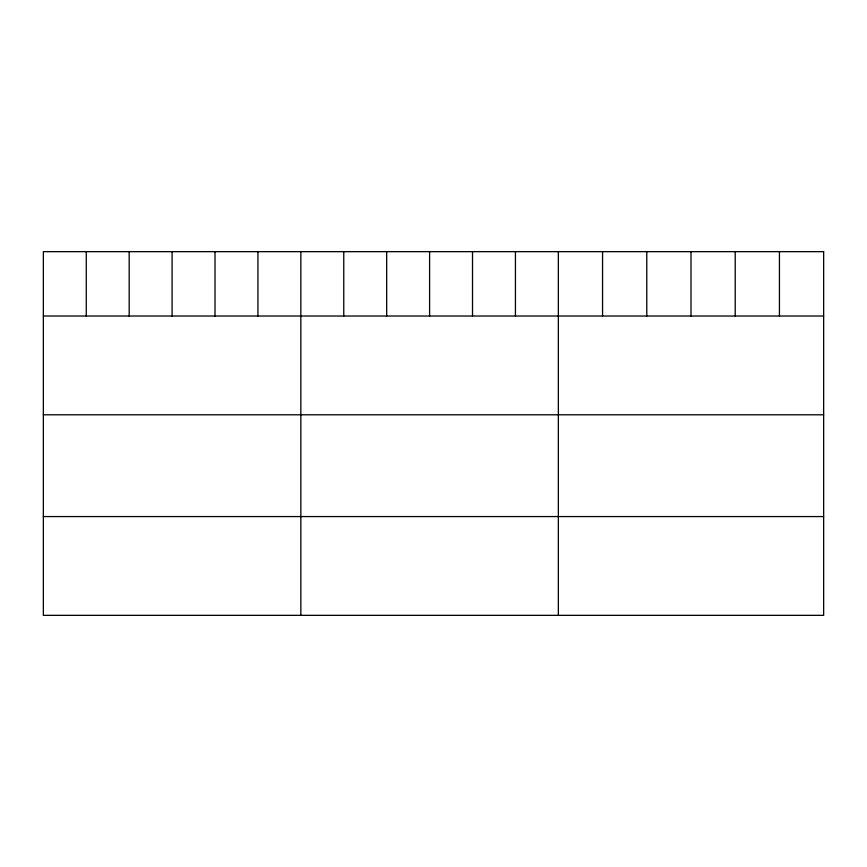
<?xml version="1.0" encoding="UTF-8"?>
<svg xmlns="http://www.w3.org/2000/svg" width="867" height="867" viewBox="0 0 867 867"><rect width="100%" height="100%" fill="white"/><g stroke="black" fill="none" stroke-linecap="round" stroke-linejoin="round"><path stroke-width="1.3" d="M43.35 316.022L823.65 316.022M43.35 414.794L823.65 414.794M43.35 516.569L823.65 516.569M779.433 251.658L779.433 316.022M735.216 251.658L735.216 316.022M690.999 251.658L690.999 316.022M646.782 251.658L646.782 316.022M602.565 251.658L602.565 316.022M558.348 251.658L558.348 615.342M515.432 251.658L515.432 316.022M472.515 251.658L472.515 316.022M429.598 251.658L429.598 316.022M386.682 251.658L386.682 316.022M343.765 251.658L343.765 316.022M300.849 251.658L300.849 615.342M257.933 251.658L257.933 316.022M215.016 251.658L215.016 316.022M172.1 251.658L172.1 316.022M129.183 251.658L129.183 316.022M86.266 251.658L86.266 316.022M823.65 251.658L43.35 251.658L43.35 615.342L823.65 615.342L823.65 251.658"/></g></svg>
